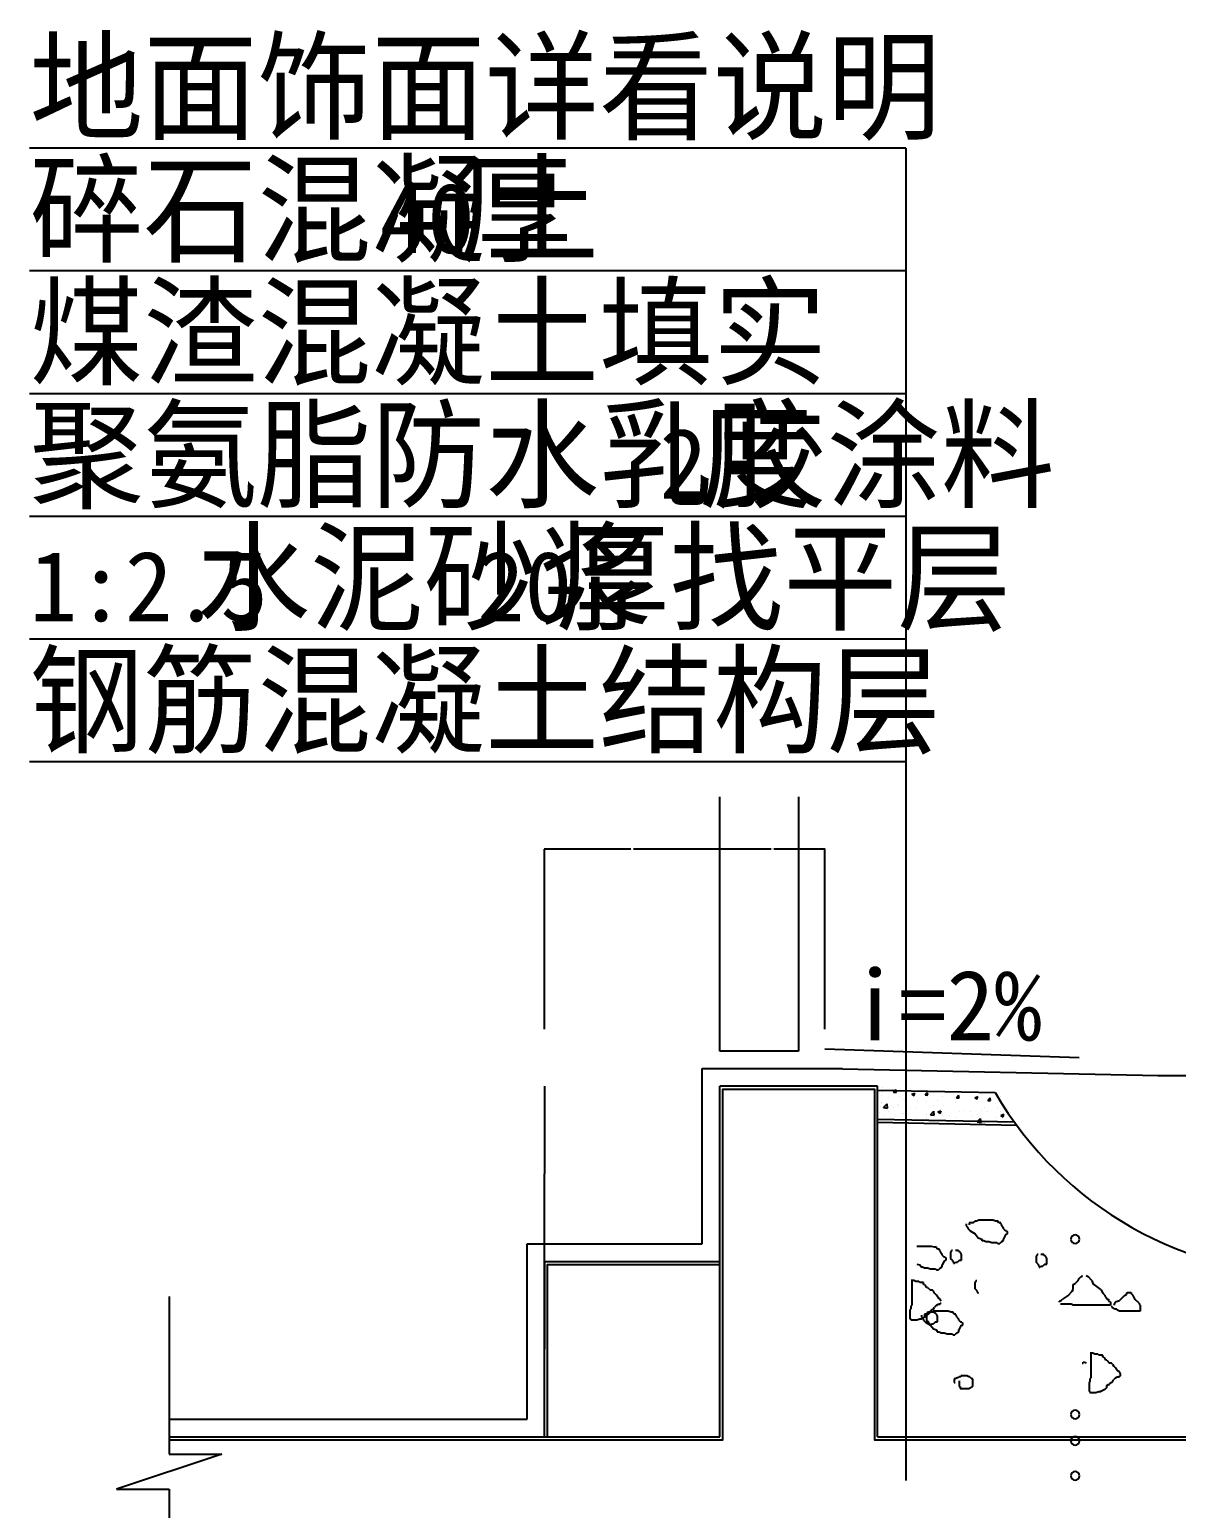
# Model space of a CAD drawing. Header units: metres. Extents: x -750 to 9354, y 114 to 2961.
# Drawn here: x 2553 to 3862, y 1274 to 2961 of the extents above; entities that cross this region are included whole.
import ezdxf

# ---------------------------------------------------------------- set-up
doc = ezdxf.new("R2010")
doc.units = ezdxf.units.M
for name, color, linetype in [('PUB_DIM', 3, 'Continuous'), ('PUB_TEXT', 7, 'Continuous'), ('PUB_WALL', 255, 'Continuous'), ('S_FLOOR', 2, 'Continuous'), ('S_SURFACE', 6, 'Continuous')]:
    doc.layers.add(name, color=color, linetype=linetype)
doc.dimstyles.get("Standard").update_dxf_attribs({"dimtxt": 2.5, "dimasz": 2.5, "dimexe": 1.25, "dimexo": 0.625, "dimtad": 1, "dimcen": 2.5, "dimazin": 3, "dimtfac": 1, "dimtmove": 0, "dimatfit": 3})

# ---------------------------------------------------------------- blocks, each defined once
blk = doc.blocks.new('*D11')
for p, q in [((3140.97, 1556.17), (3140.97, 1456.17)), ((3140.72, 1456.17), (3140.47, 1456.17)), ((3140.97, 1356.17), (3140.97, 1456.17)), ((3140.97, 1456.17), (3140.97, 1456.17)), ((3141.22, 1456.17), (3141.47, 1456.17))]:
    blk.add_line(p, q)
at = {"layer": 'Defpoints'}
for p in [(3140.97, 1556.17), (3140.97, 1456.17), (3140.97, 1356.17)]:
    blk.add_point(p, dxfattribs=at)
at = {"layer": 'PUB_DIM', "insert": (3140.97, 1457.295), "char_height": 1, "attachment_point": 5}
blk.add_mtext('0', dxfattribs=at)
blk = doc.blocks.new('*D13')
for p, q in [((3239.47, 2026.62), (3140.72, 2026.62)), ((3140.97, 1821.25), (3140.97, 2026.62)), ((3341.22, 2026.62), (3242.47, 2026.62)), ((3340.97, 1821.25), (3340.97, 2026.62))]:
    blk.add_line(p, q)
at = {"layer": 'Defpoints'}
for p in [(3340.97, 2026.62), (3140.97, 1821.25), (3340.97, 1821.25)]:
    blk.add_point(p, dxfattribs=at)
at = {"layer": 'PUB_DIM', "insert": (3240.97, 2026.62), "char_height": 1, "attachment_point": 5}
blk.add_mtext('200', dxfattribs=at)
blk = doc.blocks.new('*D14')
for p, q in [((3140.97, 1756.17), (3140.97, 1656.17)), ((3140.72, 1656.17), (3140.47, 1656.17)), ((3140.97, 1556.17), (3140.97, 1656.17)), ((3140.97, 1656.17), (3140.97, 1656.17)), ((3141.22, 1656.17), (3141.47, 1656.17))]:
    blk.add_line(p, q)
at = {"layer": 'Defpoints'}
for p in [(3140.97, 1756.17), (3140.97, 1656.17), (3140.97, 1556.17)]:
    blk.add_point(p, dxfattribs=at)
at = {"layer": 'PUB_DIM', "insert": (3140.97, 1657.295), "char_height": 1, "attachment_point": 5}
blk.add_mtext('0', dxfattribs=at)
blk = doc.blocks.new('*D15')
for p, q in [((3399.47, 2026.62), (3340.72, 2026.62)), ((3340.97, 1821.25), (3340.97, 2026.62)), ((3461.22, 2026.62), (3402.47, 2026.62)), ((3460.97, 1821.25), (3460.97, 2026.62))]:
    blk.add_line(p, q)
at = {"layer": 'Defpoints'}
for p in [(3460.97, 2026.62), (3340.97, 1821.25), (3460.97, 1821.25)]:
    blk.add_point(p, dxfattribs=at)
at = {"layer": 'PUB_DIM', "insert": (3400.97, 2026.62), "char_height": 1, "attachment_point": 5}
blk.add_mtext('120', dxfattribs=at)

msp = doc.modelspace()

# ---------------------------------------------------------------- hatches: boundary and pattern name
at = {"layer": 'S_SURFACE'}
h = msp.add_hatch(dxfattribs=at)
h.set_pattern_fill('ANSI31', scale=500)
h.paths.add_polyline_path([(4730.97, 2496.17), (4660.97, 2496.17), (4660.97, 2436.17), (4640.97, 2496.17), (4640.97, 1406.17), (4730.97, 1406.17)])
h.paths.add_polyline_path([(4640.97, 2496.17), (4620.97, 2556.17), (4620.97, 2496.17), (4550.97, 2496.17), (4550.97, 1406.17), (4640.97, 1406.17)])
h.paths.add_polyline_path([(3340.97, 1556.17), (3140.97, 1556.17), (3140.97, 1356.17), (3340.97, 1356.17)])

# ---------------------------------------------------------------- linework, layer by layer
at = {"layer": 'PUB_DIM'}
msp.add_lwpolyline([(3750.97, 1788.42), (3460.97, 1798.42)], dxfattribs=at)
at = {"layer": 'PUB_WALL'}
for points in [[(2712.59, 1352.67), (3344.47, 1352.67), (3344.47, 1752.67), (3517.47, 1752.67), (3517.47, 1352.67), (4554.47, 1352.67), (4554.47, 2496.17)], [(3520.9, 1751.45), (3655.21, 1748.71)], [(3521.04, 1718.44), (3677.16, 1715.25)], [(3144.47, 1356.17), (3144.47, 1552.67), (3340.97, 1552.67)]]:
    msp.add_lwpolyline(points, dxfattribs=at)
at = {"layer": 'S_FLOOR'}
for p, q in [((3340.97, 1356.17), (3340.97, 1756.17)), ((3520.97, 1756.17), (3340.97, 1756.17)), ((3520.97, 1356.17), (3520.97, 1756.17)), ((3520.97, 1714.94), (3679.76, 1711.7)), ((3140.97, 1356.17), (3140.97, 1556.17)), ((3140.97, 1556.17), (3340.97, 1556.17)), ((2712.59, 1356.17), (3340.97, 1356.17)), ((3520.97, 1356.17), (4550.97, 1356.17))]:
    msp.add_line(p, q, dxfattribs=at)
at = {"layer": 'S_SURFACE'}
for p, q in [((2553.25, 2826.48), (3553.25, 2826.48)), ((3553.25, 2826.17), (3553.25, 1306.17)), ((2553.25, 2686.48), (3553.25, 2686.48)), ((2553.25, 2546.48), (3553.25, 2546.48)), ((2553.25, 2406.48), (3553.25, 2406.48)), ((2553.25, 2266.48), (3553.25, 2266.48)), ((2553.25, 2126.48), (3553.25, 2126.48)), ((3340.97, 1796.17), (3340.97, 2086.17)), ((3430.97, 2086.17), (3430.97, 1796.17)), ((3430.97, 1796.17), (3340.97, 1796.17)), ((3320.97, 1776.17), (3480.97, 1776.17)), ((3320.97, 1576.17), (3320.97, 1776.17)), ((3480.97, 1775.77), (3841.38, 1768.41)), ((3840.97, 1768.42), (4140.97, 1768.42)), ((3522.65, 1742.81), (3522.65, 1742.81)), ((3525, 1745.57), (3525, 1745.57)), ((3525.38, 1750.86), (3525.38, 1750.86)), ((3526.3, 1754.27), (3526.3, 1754.27)), ((3527.14, 1749.79), (3527.14, 1749.79)), ((3534.02, 1743.57), (3534.02, 1743.57)), ((3537.9, 1752.51), (3537.9, 1752.51)), ((3538.8, 1748.4), (3538.8, 1748.4)), ((3539.4, 1749.25), (3541.82, 1752.12)), ((3539.4, 1749.25), (3542.39, 1748.99)), ((3539.66, 1751.44), (3539.66, 1751.44)), ((3542.41, 1748.99), (3541.84, 1752.13)), ((3546.08, 1743.82), (3546.08, 1743.82)), ((3549.34, 1741.68), (3549.34, 1741.68)), ((3551.36, 1741.15), (3551.36, 1741.15)), ((3554.16, 1750.57), (3554.16, 1750.57)), ((3558.6, 1753.93), (3558.6, 1753.93)), ((3559.28, 1746.77), (3559.28, 1746.77)), ((3560.06, 1746.79), (3563.56, 1748.14)), ((3560.06, 1746.79), (3562.55, 1745.12)), ((3562.57, 1745.12), (3563.58, 1748.14)), ((3566.14, 1739.6), (3566.14, 1739.6)), ((3575.27, 1746.11), (3577.68, 1748.98)), ((3575.27, 1746.11), (3578.26, 1745.85)), ((3577.02, 1738.37), (3577.02, 1738.37)), ((3578.28, 1745.86), (3577.7, 1748.99)), ((3585.25, 1750.52), (3585.25, 1750.52)), ((3589.54, 1740.02), (3589.54, 1740.02)), ((3595.3, 1744.6), (3595.3, 1744.6)), ((3608.48, 1742.51), (3608.48, 1742.51)), ((3611.13, 1742.97), (3613.54, 1745.85)), ((3611.13, 1742.97), (3614.12, 1742.71)), ((3614.14, 1742.72), (3613.56, 1745.85)), ((3624.46, 1749.61), (3624.46, 1749.61)), ((3631.92, 1742.79), (3635.42, 1744.13)), ((3631.92, 1742.79), (3634.4, 1741.11)), ((3634.42, 1741.12), (3635.44, 1744.14)), ((3635.57, 1740.59), (3635.57, 1740.59)), ((3640.05, 1746.67), (3640.05, 1746.67)), ((3646.99, 1739.84), (3649.4, 1742.71)), ((3646.99, 1739.84), (3649.98, 1739.57)), ((3650, 1739.58), (3649.42, 1742.71)), ((3652.57, 1748.31), (3652.57, 1748.31)), ((3661.54, 1744.34), (3661.54, 1744.34)), ((3523.02, 1725.89), (3523.02, 1725.89)), ((3524.75, 1732.79), (3524.75, 1732.79)), ((3525.69, 1737.63), (3525.69, 1737.63)), ((3526.51, 1731.72), (3526.51, 1731.72)), ((3527.91, 1731.83), (3531.8, 1735.89)), ((3527.91, 1731.83), (3532.35, 1731.15)), ((3528.85, 1722.98), (3528.85, 1722.98)), ((3528.9, 1727.83), (3528.9, 1727.83)), ((3532.37, 1731.15), (3531.82, 1735.9)), ((3533.41, 1726.92), (3533.41, 1726.92)), ((3536.98, 1734.59), (3536.98, 1734.59)), ((3539.17, 1731.48), (3539.17, 1731.48)), ((3543.68, 1735.28), (3543.68, 1735.28)), ((3545.44, 1734.21), (3545.44, 1734.21)), ((3549.71, 1724.76), (3549.71, 1724.76)), ((3550.75, 1724.5), (3550.75, 1724.5)), ((3558.67, 1730.12), (3558.67, 1730.12)), ((3565.86, 1730.35), (3565.86, 1730.35)), ((3576.4, 1723.64), (3576.4, 1723.64)), ((3581.27, 1723.56), (3585.16, 1727.62)), ((3581.27, 1723.56), (3585.72, 1722.87)), ((3584.64, 1733.87), (3584.64, 1733.87)), ((3585.74, 1722.87), (3585.18, 1727.62)), ((3585.24, 1722.1), (3585.24, 1722.1)), ((3589.91, 1726.66), (3593.41, 1728.01)), ((3589.91, 1726.66), (3592.39, 1724.99)), ((3592.41, 1724.99), (3593.43, 1728.01)), ((3592.55, 1729.23), (3592.55, 1729.23)), ((3595.32, 1722.79), (3595.32, 1722.79)), ((3603.09, 1722.51), (3603.09, 1722.51)), ((3610.31, 1737.39), (3610.31, 1737.39)), ((3614.4, 1727.1), (3614.4, 1727.1)), ((3619.24, 1728.1), (3619.24, 1728.1)), ((3626.9, 1726.95), (3626.9, 1726.95)), ((3629.79, 1721.38), (3629.79, 1721.38)), ((3634.96, 1723.95), (3634.96, 1723.95)), ((3639.42, 1728.59), (3639.42, 1728.59)), ((3643.56, 1732.11), (3643.56, 1732.11)), ((3645.93, 1726.97), (3645.93, 1726.97)), ((3658.35, 1731.09), (3658.35, 1731.09)), ((3660.93, 1727.7), (3660.93, 1727.7)), ((3661.76, 1722.66), (3665.26, 1724)), ((3661.76, 1722.66), (3664.25, 1720.98)), ((3664.27, 1720.99), (3665.28, 1724.01)), ((3672.63, 1725.84), (3672.63, 1725.84)), ((3548.64, 1714.37), (3548.75, 1714.51)), ((3548.8, 1714.37), (3548.77, 1714.52)), ((3556.08, 1717.09), (3556.08, 1717.09)), ((3563.87, 1718.65), (3563.87, 1718.65)), ((3576.39, 1720.29), (3576.39, 1720.29)), ((3584.03, 1717.23), (3584.03, 1717.23)), ((3609.7, 1720.75), (3609.7, 1720.75)), ((3634.63, 1715.28), (3638.53, 1719.34)), ((3634.63, 1715.28), (3639.08, 1714.59)), ((3639.1, 1714.6), (3638.55, 1719.34)), ((3656.48, 1720.25), (3656.48, 1720.25)), ((3676.78, 1715.52), (3676.78, 1715.52)), ((3635.77, 1603.37), (3634.65, 1602.25)), ((3652.59, 1603.37), (3635.77, 1603.37)), ((3655.95, 1602.25), (3652.59, 1603.37)), ((3622.31, 1598.89), (3622.31, 1596.65)), ((3622.31, 1596.65), (3623.43, 1595.53)), ((3623.43, 1595.53), (3624.56, 1593.29)), ((3624.56, 1593.29), (3626.8, 1591.04)), ((3625.68, 1600.01), (3625.68, 1597.77)), ((3630.16, 1600.01), (3625.68, 1600.01)), ((3626.8, 1591.04), (3632.4, 1587.68)), ((3630.16, 1600.01), (3632.4, 1602.25)), ((3634.65, 1602.25), (3632.4, 1602.25)), ((3632.4, 1587.68), (3635.77, 1583.2)), ((3658.19, 1602.25), (3655.95, 1602.25)), ((3659.31, 1600.01), (3658.19, 1602.25)), ((3661.56, 1600.01), (3659.31, 1600.01)), ((3661.56, 1598.89), (3661.56, 1600.01)), ((3662.68, 1597.77), (3661.56, 1598.89)), ((3662.68, 1596.65), (3662.68, 1597.77)), ((3662.68, 1596.65), (3664.92, 1594.41)), ((3664.92, 1593.29), (3664.92, 1594.41)), ((3664.92, 1593.29), (3667.16, 1591.04)), ((3667.16, 1586.56), (3664.92, 1582.08)), ((3668.28, 1591.04), (3667.16, 1591.04)), ((3667.16, 1586.56), (3668.28, 1587.68)), ((3668.28, 1591.04), (3669.4, 1589.92)), ((3668.28, 1587.68), (3669.4, 1587.68)), ((3669.4, 1587.68), (3669.4, 1589.92)), ((3120.97, 1376.17), (3120.97, 1576.17)), ((3120.97, 1576.17), (3320.97, 1576.17)), ((3582.58, 1573.37), (3565.77, 1573.37)), ((3585.95, 1572.25), (3582.58, 1573.37)), ((3588.19, 1572.25), (3585.95, 1572.25)), ((3589.31, 1570.01), (3588.19, 1572.25)), ((3591.55, 1570.01), (3589.31, 1570.01)), ((3591.55, 1568.89), (3591.55, 1570.01)), ((3635.77, 1583.2), (3639.13, 1582.08)), ((3639.13, 1582.08), (3640.25, 1579.84)), ((3640.25, 1579.84), (3642.49, 1579.84)), ((3642.49, 1579.84), (3644.74, 1578.71)), ((3644.74, 1578.71), (3648.1, 1578.71)), ((3648.1, 1578.71), (3651.46, 1577.59)), ((3651.46, 1577.59), (3657.07, 1577.59)), ((3657.07, 1577.59), (3658.19, 1576.47)), ((3658.19, 1576.47), (3660.43, 1576.47)), ((3662.68, 1578.71), (3660.43, 1576.47)), ((3662.68, 1578.71), (3664.92, 1579.84)), ((3664.92, 1579.84), (3664.92, 1582.08)), ((3565.77, 1553.2), (3569.13, 1552.08)), ((3592.67, 1567.77), (3591.55, 1568.89)), ((3592.67, 1566.65), (3592.67, 1567.77)), ((3592.67, 1566.65), (3594.92, 1564.41)), ((3594.92, 1563.29), (3594.92, 1564.41)), ((3594.92, 1563.29), (3597.16, 1561.04)), ((3597.16, 1556.56), (3594.92, 1552.08)), ((3598.28, 1561.04), (3597.16, 1561.04)), ((3597.16, 1556.56), (3598.28, 1557.68)), ((3598.28, 1561.04), (3599.4, 1559.92)), ((3598.28, 1557.68), (3599.4, 1557.68)), ((3599.4, 1557.68), (3599.4, 1559.92)), ((3605.49, 1568.63), (3604.37, 1566.39)), ((3604.37, 1566.39), (3604.37, 1559.66)), ((3606.62, 1557.42), (3604.37, 1559.66)), ((3606.62, 1568.63), (3605.49, 1568.63)), ((3606.62, 1557.42), (3606.62, 1556.3)), ((3606.62, 1556.3), (3607.74, 1555.18)), ((3607.74, 1555.18), (3607.74, 1554.06)), ((3607.74, 1554.06), (3608.86, 1554.06)), ((3608.86, 1554.06), (3609.98, 1555.18)), ((3613.34, 1568.63), (3609.98, 1568.63)), ((3609.98, 1555.18), (3612.22, 1555.18)), ((3614.46, 1557.42), (3612.22, 1555.18)), ((3613.34, 1567.51), (3613.34, 1568.63)), ((3614.46, 1567.51), (3613.34, 1567.51)), ((3615.59, 1566.39), (3614.46, 1567.51)), ((3614.46, 1557.42), (3616.71, 1557.42)), ((3616.71, 1564.14), (3615.59, 1566.39)), ((3616.71, 1557.42), (3616.71, 1564.14)), ((3703.04, 1564.14), (3701.92, 1561.9)), ((3701.92, 1561.9), (3701.92, 1555.18)), ((3704.16, 1552.94), (3701.92, 1555.18)), ((3704.16, 1564.14), (3703.04, 1564.14)), ((3704.16, 1552.94), (3704.16, 1551.82)), ((3710.89, 1564.14), (3707.53, 1564.14)), ((3712.01, 1552.94), (3709.77, 1550.69)), ((3710.89, 1563.02), (3710.89, 1564.14)), ((3712.01, 1563.02), (3710.89, 1563.02)), ((3713.13, 1561.9), (3712.01, 1563.02)), ((3712.01, 1552.94), (3714.25, 1552.94)), ((3714.25, 1559.66), (3713.13, 1561.9)), ((3714.25, 1552.94), (3714.25, 1559.66)), ((3560.13, 1535.53), (3560.13, 1506.39)), ((3569.13, 1552.08), (3570.25, 1549.84)), ((3570.25, 1549.84), (3572.49, 1549.84)), ((3572.49, 1549.84), (3574.73, 1548.71)), ((3574.73, 1548.71), (3578.1, 1548.71)), ((3578.1, 1548.71), (3581.46, 1547.59)), ((3581.46, 1547.59), (3587.07, 1547.59)), ((3587.07, 1547.59), (3588.19, 1546.47)), ((3588.19, 1546.47), (3590.43, 1546.47)), ((3592.67, 1548.71), (3590.43, 1546.47)), ((3592.67, 1548.71), (3594.92, 1549.84)), ((3594.92, 1549.84), (3594.92, 1552.08)), ((3704.16, 1551.82), (3705.28, 1550.69)), ((3705.28, 1550.69), (3705.28, 1549.57)), ((3705.28, 1549.57), (3706.4, 1549.57)), ((3706.4, 1549.57), (3707.53, 1550.69)), ((3707.53, 1550.69), (3709.77, 1550.69)), ((3750.01, 1534.39), (3751.13, 1536.64)), ((3751.13, 1536.64), (3753.37, 1538.88)), ((3753.37, 1538.88), (3754.49, 1538.88)), ((3754.49, 1538.88), (3754.49, 1540)), ((3758.98, 1540), (3761.22, 1538.88)), ((3765.71, 1534.39), (3761.22, 1538.88)), ((3562.37, 1534.41), (3561.25, 1534.41)), ((3564.61, 1533.29), (3562.37, 1534.41)), ((3567.98, 1533.29), (3564.61, 1533.29)), ((3569.1, 1532.16), (3567.98, 1533.29)), ((3573.58, 1532.16), (3569.1, 1532.16)), ((3573.58, 1529.92), (3573.58, 1532.16)), ((3574.7, 1529.92), (3573.58, 1529.92)), ((3574.7, 1529.92), (3575.82, 1528.8)), ((3576.95, 1526.56), (3575.82, 1528.8)), ((3578.07, 1526.56), (3576.95, 1526.56)), ((3578.07, 1526.56), (3581.43, 1523.2)), ((3583.67, 1523.2), (3581.43, 1523.2)), ((3584.79, 1522.08), (3583.67, 1523.2)), ((3585.91, 1519.84), (3584.79, 1522.08)), ((3588.16, 1517.59), (3585.91, 1519.84)), ((3633.04, 1534.14), (3631.92, 1531.9)), ((3631.92, 1531.9), (3631.92, 1525.18)), ((3634.16, 1522.94), (3631.92, 1525.18)), ((3634.16, 1534.14), (3633.04, 1534.14)), ((3634.16, 1522.94), (3634.16, 1521.82)), ((3634.16, 1521.82), (3635.28, 1520.69)), ((3635.28, 1520.69), (3635.28, 1519.57)), ((3738.8, 1517.58), (3743.28, 1522.06)), ((3743.28, 1522.06), (3744.4, 1524.31)), ((3744.4, 1529.91), (3746.64, 1531.03)), ((3744.4, 1524.31), (3744.4, 1529.91)), ((3750.01, 1534.39), (3746.64, 1531.03)), ((3765.71, 1534.39), (3766.83, 1531.03)), ((3775.8, 1524.31), (3766.83, 1531.03)), ((3775.8, 1524.31), (3778.04, 1519.82)), ((3780.28, 1517.58), (3778.04, 1519.82)), ((3802.71, 1517.33), (3804.95, 1518.45)), ((3804.95, 1518.45), (3806.07, 1520.69)), ((3806.07, 1520.69), (3810.55, 1520.69)), ((3810.55, 1520.69), (3810.55, 1519.57)), ((3812.8, 1517.33), (3810.55, 1519.57)), ((2712.59, 1516.17), (2712.59, 1336.17)), ((3559.01, 1501.9), (3557.88, 1500.78)), ((3560.13, 1506.39), (3559.01, 1505.27)), ((3559.01, 1505.27), (3559.01, 1501.9)), ((3582.55, 1500.78), (3584.79, 1501.9)), ((3584.79, 1501.9), (3585.91, 1504.14)), ((3588.16, 1506.39), (3585.91, 1504.14)), ((3590.4, 1514.23), (3588.16, 1517.59)), ((3588.16, 1506.39), (3589.28, 1506.39)), ((3589.28, 1507.51), (3592.64, 1507.51)), ((3589.28, 1506.39), (3589.28, 1507.51)), ((3592.64, 1513.11), (3590.4, 1514.23)), ((3593.76, 1510.87), (3592.64, 1513.11)), ((3592.64, 1508.63), (3593.76, 1508.63)), ((3592.64, 1507.51), (3592.64, 1508.63)), ((3728.7, 1510.86), (3730.95, 1511.98)), ((3728.7, 1509.74), (3728.7, 1510.86)), ((3742.16, 1507.49), (3729.83, 1507.49)), ((3730.95, 1511.98), (3732.07, 1513.1)), ((3738.8, 1517.58), (3732.07, 1513.1)), ((3744.4, 1506.37), (3742.16, 1507.49)), ((3787.01, 1506.37), (3744.4, 1506.37)), ((3780.28, 1517.58), (3780.28, 1516.46)), ((3780.28, 1516.46), (3781.4, 1515.34)), ((3781.4, 1515.34), (3782.52, 1513.1)), ((3782.52, 1513.1), (3784.77, 1513.1)), ((3784.77, 1513.1), (3784.77, 1510.86)), ((3784.77, 1510.86), (3785.89, 1510.86)), ((3785.89, 1510.86), (3787.01, 1509.74)), ((3787.01, 1509.74), (3787.01, 1506.37)), ((3789.25, 1503.88), (3788.13, 1505)), ((3789.25, 1502.76), (3789.25, 1503.88)), ((3790.37, 1502.76), (3789.25, 1502.76)), ((3791.49, 1501.64), (3790.37, 1502.76)), ((3791.49, 1507.25), (3792.61, 1509.49)), ((3791.49, 1506.12), (3791.49, 1507.25)), ((3793.74, 1501.64), (3791.49, 1501.64)), ((3792.61, 1509.49), (3793.74, 1510.61)), ((3793.74, 1510.61), (3797.1, 1511.73)), ((3794.86, 1500.52), (3793.74, 1501.64)), ((3802.71, 1517.33), (3797.1, 1511.73)), ((3815.04, 1512.85), (3812.8, 1517.33)), ((3819.52, 1508.37), (3815.04, 1512.85)), ((3819.52, 1508.37), (3819.52, 1507.25)), ((3819.52, 1507.25), (3820.64, 1506.12)), ((3820.64, 1506.12), (3820.64, 1499.4)), ((3557.88, 1500.78), (3557.88, 1490.69)), ((3557.88, 1490.69), (3559.01, 1490.69)), ((3559.01, 1490.69), (3559.01, 1489.57)), ((3559.01, 1489.57), (3565.73, 1489.57)), ((3565.73, 1489.57), (3569.1, 1490.69)), ((3569.1, 1490.69), (3571.34, 1490.69)), ((3571.28, 1494.82), (3571.28, 1492.58)), ((3571.28, 1492.58), (3572.4, 1491.45)), ((3575.82, 1492.94), (3571.34, 1490.69)), ((3572.4, 1491.45), (3573.52, 1489.21)), ((3573.52, 1489.21), (3575.77, 1486.97)), ((3579.13, 1495.94), (3574.64, 1495.94)), ((3574.64, 1495.94), (3574.64, 1493.7)), ((3575.77, 1486.97), (3581.37, 1483.61)), ((3578.07, 1495.18), (3575.82, 1492.94)), ((3578.07, 1498.29), (3576.95, 1496.05)), ((3576.95, 1496.05), (3576.95, 1489.32)), ((3579.19, 1487.08), (3576.95, 1489.32)), ((3578.07, 1497.42), (3580.31, 1498.54)), ((3579.19, 1498.29), (3578.07, 1498.29)), ((3578.07, 1495.18), (3578.07, 1497.42)), ((3579.13, 1495.94), (3581.37, 1498.18)), ((3579.19, 1487.08), (3579.19, 1485.96)), ((3579.19, 1485.96), (3580.31, 1484.84)), ((3580.31, 1498.54), (3581.43, 1498.54)), ((3580.31, 1484.84), (3580.31, 1483.72)), ((3583.61, 1498.18), (3581.37, 1498.18)), ((3582.55, 1500.78), (3581.43, 1499.66)), ((3581.43, 1498.54), (3581.43, 1499.66)), ((3581.43, 1483.72), (3582.55, 1484.84)), ((3585.91, 1498.29), (3582.55, 1498.29)), ((3582.55, 1484.84), (3584.79, 1484.84)), ((3584.73, 1499.3), (3583.61, 1498.18)), ((3601.55, 1499.3), (3584.73, 1499.3)), ((3587.04, 1487.08), (3584.79, 1484.84)), ((3585.91, 1497.17), (3585.91, 1498.29)), ((3587.04, 1497.17), (3585.91, 1497.17)), ((3588.16, 1496.05), (3587.04, 1497.17)), ((3587.04, 1487.08), (3589.28, 1487.08)), ((3589.28, 1493.81), (3588.16, 1496.05)), ((3589.28, 1487.08), (3589.28, 1493.81)), ((3604.92, 1498.18), (3601.55, 1499.3)), ((3607.16, 1498.18), (3604.92, 1498.18)), ((3608.28, 1495.94), (3607.16, 1498.18)), ((3610.52, 1495.94), (3608.28, 1495.94)), ((3610.52, 1494.82), (3610.52, 1495.94)), ((3611.64, 1493.7), (3610.52, 1494.82)), ((3611.64, 1492.58), (3611.64, 1493.7)), ((3611.64, 1492.58), (3613.89, 1490.33)), ((3613.89, 1489.21), (3613.89, 1490.33)), ((3613.89, 1489.21), (3616.13, 1486.97)), ((3617.25, 1486.97), (3616.13, 1486.97)), ((3617.25, 1486.97), (3618.37, 1485.85)), ((3618.37, 1483.61), (3618.37, 1485.85)), ((3797.1, 1499.4), (3794.86, 1500.52)), ((3820.64, 1499.4), (3797.1, 1499.4)), ((3580.31, 1483.72), (3581.43, 1483.72)), ((3581.37, 1483.61), (3584.73, 1479.13)), ((3584.73, 1479.13), (3588.1, 1478.01)), ((3588.1, 1478.01), (3589.22, 1475.76)), ((3589.22, 1475.76), (3591.46, 1475.76)), ((3591.46, 1475.76), (3593.7, 1474.64)), ((3593.7, 1474.64), (3597.07, 1474.64)), ((3597.07, 1474.64), (3600.43, 1473.52)), ((3600.43, 1473.52), (3606.04, 1473.52)), ((3606.04, 1473.52), (3607.16, 1472.4)), ((3607.16, 1472.4), (3609.4, 1472.4)), ((3611.64, 1474.64), (3609.4, 1472.4)), ((3611.64, 1474.64), (3613.89, 1475.76)), ((3616.13, 1482.49), (3613.89, 1478.01)), ((3613.89, 1475.76), (3613.89, 1478.01)), ((3616.13, 1482.49), (3617.25, 1483.61)), ((3617.25, 1483.61), (3618.37, 1483.61)), ((3764.58, 1452.58), (3764.58, 1423.43)), ((3766.83, 1451.45), (3765.71, 1451.45)), ((3769.07, 1450.33), (3766.83, 1451.45)), ((3754.49, 1440), (3755.61, 1440)), ((3755.61, 1441.12), (3757.86, 1441.12)), ((3755.61, 1440), (3755.61, 1441.12)), ((3757.86, 1441.12), (3758.98, 1440)), ((3772.43, 1450.33), (3769.07, 1450.33)), ((3773.55, 1449.21), (3772.43, 1450.33)), ((3778.04, 1449.21), (3773.55, 1449.21)), ((3778.04, 1446.97), (3778.04, 1449.21)), ((3779.16, 1446.97), (3778.04, 1446.97)), ((3779.16, 1446.97), (3780.28, 1445.85)), ((3781.4, 1443.61), (3780.28, 1445.85)), ((3782.52, 1443.61), (3781.4, 1443.61)), ((3782.52, 1443.61), (3785.89, 1440.25)), ((3788.13, 1440.25), (3785.89, 1440.25)), ((3789.25, 1439.13), (3788.13, 1440.25)), ((3789.25, 1439.13), (3790.37, 1436.88)), ((3792.61, 1434.64), (3790.37, 1436.88)), ((3794.86, 1431.28), (3792.61, 1434.64)), ((3608.4, 1422.33), (3608.4, 1417.84)), ((3609.52, 1422.33), (3608.4, 1422.33)), ((3608.4, 1417.84), (3609.52, 1417.84)), ((3611.76, 1423.45), (3609.52, 1422.33)), ((3612.89, 1423.45), (3611.76, 1423.45)), ((3614.01, 1424.57), (3612.89, 1423.45)), ((3616.25, 1424.57), (3614.01, 1424.57)), ((3614.01, 1420.08), (3614.01, 1413.36)), ((3616.25, 1425.69), (3616.25, 1424.57)), ((3622.98, 1425.69), (3616.25, 1425.69)), ((3625.22, 1424.57), (3622.98, 1425.69)), ((3626.34, 1424.57), (3625.22, 1424.57)), ((3626.34, 1424.57), (3628.58, 1422.33)), ((3629.7, 1422.33), (3628.58, 1422.33)), ((3629.7, 1413.36), (3629.7, 1422.33)), ((3763.46, 1418.95), (3762.34, 1417.83)), ((3762.34, 1417.83), (3762.34, 1407.74)), ((3764.58, 1423.43), (3763.46, 1422.31)), ((3763.46, 1422.31), (3763.46, 1418.95)), ((3787.01, 1417.83), (3785.89, 1416.71)), ((3787.01, 1417.83), (3789.25, 1418.95)), ((3789.25, 1418.95), (3790.37, 1421.19)), ((3792.61, 1423.43), (3790.37, 1421.19)), ((3792.61, 1423.43), (3793.74, 1423.43)), ((3793.74, 1423.43), (3793.74, 1424.56)), ((3793.74, 1424.56), (3797.1, 1424.56)), ((3797.1, 1430.16), (3794.86, 1431.28)), ((3798.22, 1427.92), (3797.1, 1430.16)), ((3797.1, 1424.56), (3797.1, 1425.68)), ((3797.1, 1425.68), (3798.22, 1425.68)), ((3798.22, 1425.68), (3798.22, 1427.92)), ((3614.01, 1413.36), (3615.13, 1413.36)), ((3615.13, 1413.36), (3615.13, 1411.12)), ((3615.13, 1411.12), (3625.22, 1411.12)), ((3625.22, 1411.12), (3627.46, 1412.24)), ((3627.46, 1412.24), (3628.58, 1413.36)), ((3628.58, 1413.36), (3629.7, 1413.36)), ((3762.34, 1407.74), (3763.46, 1407.74)), ((3763.46, 1407.74), (3763.46, 1406.62)), ((3763.46, 1406.62), (3770.19, 1406.62)), ((3770.19, 1406.62), (3773.55, 1407.74)), ((3773.55, 1407.74), (3775.8, 1407.74)), ((3780.28, 1409.99), (3775.8, 1407.74)), ((3782.52, 1412.23), (3780.28, 1409.99)), ((3782.52, 1414.47), (3784.77, 1415.59)), ((3782.52, 1412.23), (3782.52, 1414.47)), ((3784.77, 1415.59), (3785.89, 1415.59)), ((3785.89, 1415.59), (3785.89, 1416.71)), ((2712.59, 1376.17), (3120.97, 1376.17)), ((2772.59, 1336.17), (2652.59, 1296.17)), ((2712.59, 1336.17), (2772.59, 1336.17)), ((2652.59, 1296.17), (2712.59, 1296.17)), ((2712.59, 1296.17), (2712.59, 1116.17))]:
    msp.add_line(p, q, dxfattribs=at)
msp.add_lwpolyline([(3655.21, 1748.71, 0.27), (4023.23, 1540.69, -0.24), (4051.68, 1418.04, 0.38), (4078.11, 1375.59, 0.38), (4111.46, 1412.84, -0.17), (4151.74, 1529.79, 0.26), (4261.31, 1751.14)], format="xyb", dxfattribs=at)
for centre, start, end in [((3746.6, 1581.48), 0, 180), ((3746.6, 1581.48), 180, 0), ((3746.6, 1381.48), 0, 180), ((3746.6, 1381.48), 180, 0), ((3746.6, 1351.48), 0, 180), ((3746.6, 1351.48), 180, 0), ((3746.6, 1311.48), 0, 180), ((3746.6, 1311.48), 180, 0)]:
    msp.add_arc(centre, 5, start, end, dxfattribs=at)

# ---------------------------------------------------------------- texts
at = {"layer": 'PUB_TEXT'}
for s, height, p in [('地面饰面详看说明', 100, (2553.25, 2846.48)), ('碎石混凝土', 100, (2553.25, 2706.48)), ('厚', 100, (3042.43, 2706.48)), ('40', 80, (2952.64, 2706.48)), ('煤渣混凝土填实', 100, (2553.25, 2566.48)), ('聚氨脂防水乳胶涂料', 100, (2553.25, 2426.48)), ('度', 100, (3316.95, 2426.48)), ('2', 80, (3272.24, 2426.48)), ('水泥砂浆', 100, (2743.45, 2286.48)), ('厚找平层', 100, (3153.5, 2286.48)), ('1:2.5', 80, (2553.25, 2286.48)), ('20', 80, (3063.71, 2286.48)), ('钢筋混凝土结构层', 100, (2553.25, 2146.48)), ('i=2%', 80, (3490.97, 1808.42))]:
    msp.add_text(s, height=height, dxfattribs=at).set_placement(p)

# ---------------------------------------------------------------- dimensions: what is measured, and where the dimension line sits
at = {"layer": 'PUB_DIM'}
for base, p1, p2, picture, middle in [((3340.97, 2026.62), (3340.97, 1821.25), (3140.97, 1821.25), '*D13', (3240.97, 2026.62)), ((3460.97, 2026.62), (3460.97, 1821.25), (3340.97, 1821.25), '*D15', (3400.97, 2026.62)), ((3140.97, 1656.17), (3140.97, 1756.17), (3140.97, 1556.17), '*D14', (3140.97, 1657.295)), ((3140.97, 1456.17), (3140.97, 1556.17), (3140.97, 1356.17), '*D11', (3140.97, 1457.295))]:
    dim = msp.add_linear_dim(base=base, p1=p1, p2=p2, dimstyle='Standard', dxfattribs=at)
    dim.commit()
    dim.dimension.update_dxf_attribs({"geometry": picture, "text_midpoint": middle})

doc.saveas('drawing.dxf')
